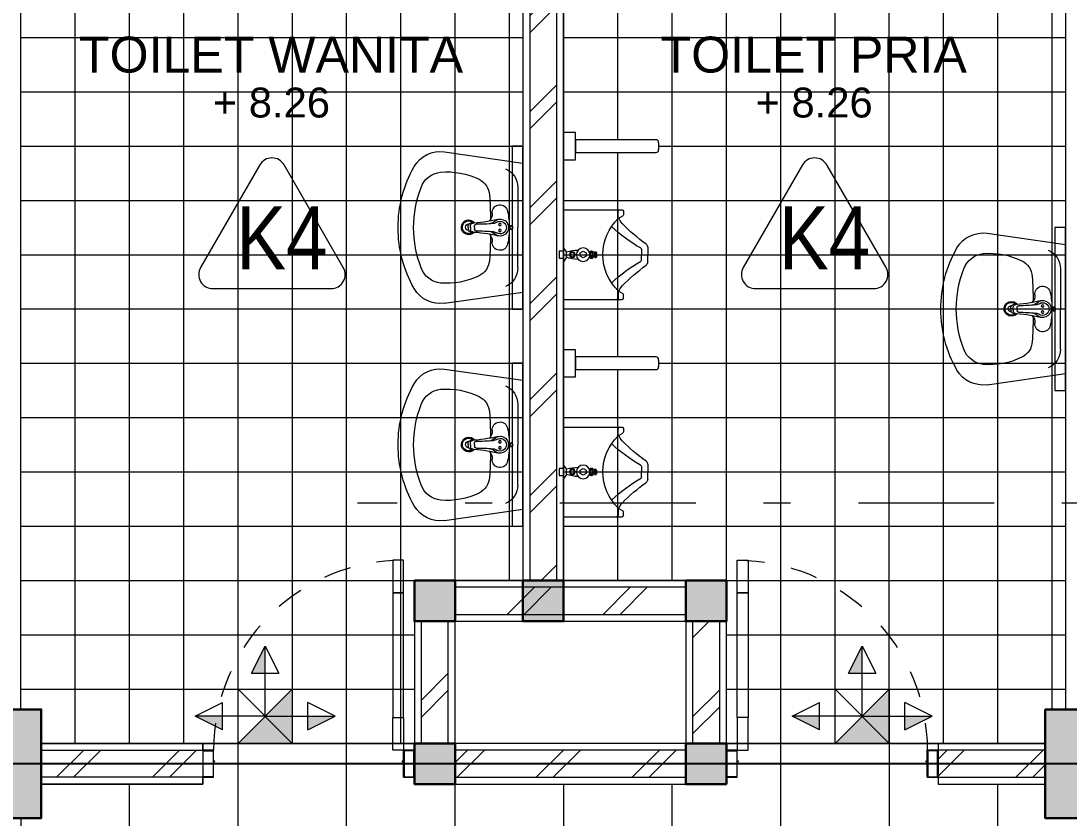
# Model space of a CAD drawing. Header units: millimetres. Extents: x -11 to 1625, y -267 to 180.
# Drawn here: x 1014.549 to 1018.411, y 80.485 to 83.421 of the extents above; entities that cross this region are included whole.
import ezdxf
from ezdxf.enums import TextEntityAlignment as Align

# ---------------------------------------------------------------- set-up
doc = ezdxf.new("R2010")
doc.units = ezdxf.units.MM
doc.linetypes.add('DASHDOT', pattern=[1, 0.5, -0.25, 0, -0.25])
doc.linetypes.add('HIDDEN', pattern=[0.375, 0.25, -0.125])
for name, color, linetype, lineweight in [('ars', 11, 'Continuous', 5), ('dinding', 5, 'Continuous', 15), ('keramik', 73, 'Continuous', 5), ('KOLOM', 1, 'Continuous', 30), ('kus', 63, 'Continuous', 15), ('lan', 7, 'Continuous', 15), ('not', 7, 'Continuous', 20), ('SANITAIR', 4, 'Continuous', 5), ('sol kol', 8, 'Continuous', 0), ('START POINT', 8, 'Continuous', 9), ('TEXT KETERANGAN', 7, 'Continuous', 9)]:
    doc.layers.add(name, color=color, linetype=linetype, lineweight=lineweight)
doc.styles.add('ISO', font='arial.ttf', dxfattribs={"width": 0.85})
doc.styles.get("Standard").update_dxf_attribs({"font": 'ARIALUNI.TTF'})
pattern_1 = [(45, (-0.5, 2.725), (-0.1767767, 0.1767767), []), (45, (-0.4375, 2.725), (-0.1767767, 0.1767767), [])]

# ---------------------------------------------------------------- blocks, each defined once
blk = doc.blocks.new('KP')
at = {"layer": 'KOLOM'}
blk.add_lwpolyline([(0.075, -0.075), (-0.075, -0.075), (-0.075, 0.075), (0.075, 0.075), (0.075, -0.075)], dxfattribs=at)
blk = doc.blocks.new('washtafel L237 a')
for p, q in [((-0.2789, -0.2895), (-0.2378, 0)), ((-0.2378, 0), (0, 0)), ((0.2378, 0), (0, 0)), ((0.2789, -0.2895), (0.2378, 0)), ((-0.1485, -0.0191), (0, -0.0191)), ((0.1485, -0.0191), (0, -0.0191)), ((0, -0.1788), (-0.0059, -0.1788)), ((0, -0.1788), (0.0059, -0.1788)), ((0, -0.1934), (-0.0071, -0.1934)), ((0, -0.2017), (-0.0067, -0.2017)), ((0, -0.1934), (0.0071, -0.1934)), ((0, -0.2017), (0.0067, -0.2017))]:
    blk.add_line(p, q)
for centre, radius in [((0, -0.0432), 0.00695), ((0, -0.0432), 0.00529), ((-0.0111, -0.0848), 0.00488), ((0.0111, -0.0848), 0.00488)]:
    blk.add_circle(centre, radius)
for centre, radius, start, end in [((-0.1484, -0.0933), 0.0742, 90.0661, 157.5039), ((0.1484, -0.0933), 0.0742, 22.4961, 89.9339), ((-0.0554, -0.0846), 0.0285, 98.132, 275.8135), ((-0.0017, -0.3364), 0.2858, 89.6669, 101.6651), ((-0.0002, -0.0844), 0.0312, 89.6915, 225.3566), ((-0.0002, -0.0842), 0.0231, 89.5833, 212.8124), ((0.0017, -0.3364), 0.2858, 78.3349, 90.3331), ((0.0002, -0.0844), 0.0312, 314.6434, 90.3085), ((0.0002, -0.0842), 0.0231, 327.1876, 90.4167), ((0.0554, -0.0846), 0.0285, 264.1865, 81.868), ((-0.0493, -0.1465), 0.0337, 40.1188, 95.4553), ((-0.528, -0.216), 0.5128, 2.5647, 13.8912), ((-0.0403, -0.1261), 0.0267, 4.6349, 46.9394), ((-0.0448, -0.113), 0.03, 5.694, 32.8124), ((-0.6232, -0.1707), 0.6112, 359.8012, 5.694), ((0.6232, -0.1707), 0.6112, 174.306, 180.1988), ((0.0403, -0.1261), 0.0267, 133.0606, 175.3651), ((0.0448, -0.113), 0.03, 147.1876, 174.306), ((0.528, -0.216), 0.5128, 166.1088, 177.4353), ((0.0493, -0.1465), 0.0337, 84.5447, 139.8812), ((-0.1166, -0.1911), 0.0678, 92.544, 154.459), ((0.0121, -2.1032), 1.9842, 91.1939, 93.8059), ((-0.0121, -2.1032), 1.9842, 86.1941, 88.8061), ((0.1166, -0.1911), 0.0678, 25.541, 87.456), ((0.0679, -0.2815), 0.2732, 154.0541, 184.6243), ((0.0008, -0.1999), 0.0272, 129.5111, 54.4666), ((0.0009, -0.2), 0.0234, 136.8784, 48.8129), ((-0.0071, -0.1844), 0.009, 183.4751, 270), ((-0.0067, -0.1927), 0.009, 182.5647, 270), ((-0.0059, -0.1728), 0.006, 179.8012, 270), ((0.0059, -0.1728), 0.006, 270, 0.1988), ((0.0067, -0.1927), 0.009, 270, 357.4353), ((0.0071, -0.1844), 0.009, 270, 356.5249), ((-0.0679, -0.2815), 0.2732, 355.3757, 25.9459), ((0.001, -0.1997), 0.0119, 184.4951, 2.4242), ((-0.17, -0.3052), 0.11, 171.786, 240.1395), ((-0.119, -0.2944), 0.0858, 186.0548, 250.1625), ((0.119, -0.2944), 0.0858, 289.8375, 353.9452), ((0.17, -0.3052), 0.11, 299.8605, 8.214), ((-0.001, 0.0027), 0.4056, 248.7209, 270.1375), ((0.001, 0.0027), 0.4056, 269.8625, 291.2791), ((-0.0032, -0.0174), 0.4426, 239.9631, 270.4171), ((0.0032, -0.0174), 0.4426, 269.5829, 300.0369)]:
    blk.add_arc(centre, radius, start, end)
blk = doc.blocks.new('P 70')
at = {"linetype": 'HIDDEN', "ltscale": 0.3}
blk.add_lwpolyline([(-0.74, 0.1, -0.414214), (-0.04, 0.8, -1.303225)], format="xyb", dxfattribs=at)
for points in [[(-0.04, 0.8), (-0.08, 0.8), (-0.08, 0.68), (-0.04, 0.68)], [(-0.04, 0.68), (-0.08, 0.68), (-0.08, 0.22), (-0.04, 0.22)], [(-0.04, 0.1), (-0.08, 0.1), (-0.08, 0.22), (-0.04, 0.22)], [(-0.7351, 0.06), (-0.74, 0.06), (-0.74, 0.0615), (-0.74, 0.1), (-0.78, 0.1), (-0.78, 0), (-0.74, 0), (-0.74, 0.0565), (-0.7351, 0.0583)], [(-0.742, 0.002), (-0.778, 0.002), (-0.778, 0.098), (-0.742, 0.098)], [(-0.0449, 0.06), (-0.04, 0.06), (-0.04, 0.0615), (-0.04, 0.1), (0, 0.1), (0, 0), (-0.04, 0), (-0.04, 0.0565), (-0.0449, 0.0583)], [(-0.038, 0.002), (-0.002, 0.002), (-0.002, 0.098), (-0.038, 0.098)]]:
    blk.add_lwpolyline(points, close=True)
blk = doc.blocks.new('URINOIR ATAS')
for p, q in [((-0.027, 0.31), (0, 0.31)), ((0.027, 0.31), (0, 0.31)), ((-0.0198, 0.2864), (0, 0.2864)), ((0.0198, 0.2864), (0, 0.2864)), ((-0.165, 0), (-0.165, 0.2151)), ((-0.16, 0.2201), (-0.1473, 0.2201)), ((-0.1332, 0.2011), (-0.16, 0.2011)), ((-0.1332, 0.2011), (-0.143, 0.2176)), ((0.1332, 0.2011), (0.143, 0.2176)), ((0.1332, 0.2011), (0.16, 0.2011)), ((0.16, 0.2201), (0.1473, 0.2201)), ((0.165, 0), (0.165, 0.2151)), ((-0.0122, 0.1168), (0.0115, 0.1168)), ((-0.0028, 0.1168), (-0.0028, 0.1132)), ((0.0026, 0.1168), (0.0026, 0.1132)), ((-0.0113, 0.0974), (0.011, 0.0974)), ((-0.0112, 0.1072), (0.0111, 0.1072)), ((-0.0087, 0.112), (-0.0087, 0.1072)), ((-0.0075, 0.1132), (0.0078, 0.1132)), ((0.009, 0.112), (0.009, 0.1072)), ((-0.165, 0), (0, 0)), ((-0.009, 0.0103), (-0.0257, 0)), ((-0.0127, -0.0167), (-0.0127, 0)), ((-0.009, 0.0103), (0.0108, 0.0103)), ((0.165, 0), (0, 0)), ((0.0108, 0.0103), (0.0265, 0)), ((0.0127, 0), (0.0127, -0.0167)), ((0.0127, -0.0167), (-0.0127, -0.0167))]:
    blk.add_line(p, q)
for points in [[(-0.0111, 0.1072, 0.164804), (-0.0121, 0.1069, 0.105758), (-0.013, 0.1058, 0.068984), (-0.0136, 0.1043, 0.055178), (-0.0139, 0.1024, 0.055178), (-0.0137, 0.1004, 0.068984), (-0.0131, 0.0989, 0.105758), (-0.0122, 0.0977, 0.164804), (-0.0113, 0.0974, 0.164804), (-0.0103, 0.0977, 0.105758), (-0.0093, 0.0988, 0.068984), (-0.0088, 0.1003, 0.055178), (-0.0085, 0.1023, 0.055178), (-0.0087, 0.1043, 0.068984), (-0.0093, 0.1058, 0.105758), (-0.0102, 0.1069, 0.164804)], [(0, 0.0974, 0.070821), (0.0028, 0.0978, 0.082428), (0.005, 0.0988, 0.106823), (0.0065, 0.1005, 0.13413), (0.007, 0.1023, 0.13413), (0.0065, 0.1041, 0.106823), (0.005, 0.1058, 0.082428), (0.0028, 0.1069, 0.070821), (0, 0.1072, 0.070821), (-0.0028, 0.1069, 0.082428), (-0.005, 0.1058, 0.106823), (-0.0065, 0.1041, 0.13413), (-0.007, 0.1023, 0.13413), (-0.0065, 0.1005, 0.106823), (-0.005, 0.0988, 0.082428), (-0.0028, 0.0978, 0.070821)], [(0.0111, 0.1072, 0.164804), (0.0102, 0.1069, 0.105758), (0.0092, 0.1058, 0.068984), (0.0086, 0.1043, 0.055178), (0.0084, 0.1024, 0.055178), (0.0086, 0.1004, 0.068984), (0.0091, 0.0989, 0.105758), (0.0101, 0.0977, 0.164804), (0.011, 0.0974, 0.164804), (0.0119, 0.0977, 0.105758), (0.0129, 0.0988, 0.068984), (0.0135, 0.1003, 0.055178), (0.0137, 0.1023, 0.055178), (0.0135, 0.1043, 0.068984), (0.013, 0.1058, 0.105758), (0.012, 0.1069, 0.164804)]]:
    blk.add_lwpolyline(points, format="xyb", close=True)
blk.add_lwpolyline([(0.0065, 0.0614), (0.0126, 0.0719), (0.0065, 0.0824), (-0.0056, 0.0824), (-0.0117, 0.0719), (-0.0056, 0.0614)], close=True)
for centre, radius in [((0, 0.072), 0.025), ((0.0002, 0.032), 0.0106), ((0, 0.0319), 0.00723)]:
    blk.add_circle(centre, radius)
for centre, radius, start, end in [((-0.027, 0.2952), 0.0148, 90, 144.2179), ((0.027, 0.2952), 0.0148, 35.7821, 90), ((-0.6138, 0.7181), 0.7085, 314.7654, 324.2179), ((-0.4765, 0.5364), 0.5177, 315.9836, 330.7336), ((-0.0198, 0.2805), 0.00593, 90, 150.7336), ((0.0198, 0.2805), 0.00593, 29.2664, 90), ((0.4765, 0.5364), 0.5177, 209.2664, 224.0164), ((0.6138, 0.7181), 0.7085, 215.7821, 225.2346), ((-0.16, 0.2151), 0.005, 90, 180), ((-0.16, 0.1961), 0.005, 90, 180), ((-0.1473, 0.2151), 0.005, 30.5859, 90), ((-0.1513, 0.2563), 0.055, 287.3602, 311.4179), ((0.0012, 0.3316), 0.1873, 224.1477, 269.6422), ((-0.0012, 0.3316), 0.1873, 270.3578, 315.8523), ((0.1513, 0.2563), 0.055, 228.5821, 252.6398), ((0.1473, 0.2151), 0.005, 90, 149.4141), ((0.16, 0.2151), 0.005, 0, 90), ((0.16, 0.1961), 0.005, 0, 90), ((-0.0004, 0.1057), 0.0162, 43.0169, 136.9831), ((-0.0075, 0.112), 0.00119, 90, 180), ((0.0078, 0.112), 0.00119, 0, 90), ((0.1202, 0.0571), 0.1375, 181.3482, 199.9236), ((-0.1902, 0.0624), 0.2077, 345.4703, 357.6692)]:
    blk.add_arc(centre, radius, start, end)
blk = doc.blocks.new('K1')
at = {"layer": 'KOLOM'}
blk.add_lwpolyline([(0.2, 0.15), (-0.2, 0.15), (-0.2, -0.15), (0.2, -0.15), (0.2, 0.15)], dxfattribs=at)
blk = doc.blocks.new('D3')
at = {"layer": 'ars'}
h = blk.add_hatch(dxfattribs=at)
h.set_pattern_fill('TEMBOK', color=256, scale=0.25)
h.set_pattern_definition(pattern_1)
h.paths.add_polyline_path([(3.95, 13.725), (3.95, 9.975), (4.05, 9.975), (4.05, 13.725)])
h = blk.add_hatch(dxfattribs=at)
h.set_pattern_fill('TEMBOK', color=256, scale=0.25)
h.set_pattern_definition(pattern_1)
h.paths.add_polyline_path([(4.525, 9.95), (3.675, 9.95), (3.675, 9.85), (4.525, 9.85)])
h = blk.add_hatch(dxfattribs=at)
h.set_pattern_fill('TEMBOK', color=256, scale=0.25)
h.set_pattern_definition(pattern_1)
h.paths.add_polyline_path([(3.55, 9.825), (3.55, 9.375), (3.65, 9.375), (3.65, 9.825)])
h = blk.add_hatch(dxfattribs=at)
h.set_pattern_fill('TEMBOK', color=256, scale=0.25)
h.set_pattern_definition(pattern_1)
h.paths.add_polyline_path([(4.55, 9.825), (4.55, 9.375), (4.65, 9.375), (4.65, 9.825)])
h = blk.add_hatch(dxfattribs=at)
h.set_pattern_fill('TEMBOK', color=256, scale=0.25)
h.set_pattern_definition(pattern_1)
h.paths.add_polyline_path([(2.15, 9.35), (2.745, 9.35), (2.745, 9.25), (2.15, 9.25)])
h = blk.add_hatch(dxfattribs=at)
h.set_pattern_fill('TEMBOK', color=256, scale=0.25)
h.set_pattern_definition(pattern_1)
h.paths.add_polyline_path([(4.525, 9.35), (3.675, 9.35), (3.675, 9.25), (4.525, 9.25)])
h = blk.add_hatch(dxfattribs=at)
h.set_pattern_fill('TEMBOK', color=256, scale=0.25)
h.set_pattern_definition(pattern_1)
h.paths.add_polyline_path([(5.85, 9.35), (5.455, 9.35), (5.455, 9.25), (5.85, 9.25)])
at = {"layer": 'sol kol'}
for points in [[(3.525, 9.975), (3.675, 9.975), (3.675, 9.825), (3.525, 9.825)], [(3.925, 9.975), (4.075, 9.975), (4.075, 9.825), (3.925, 9.825)], [(4.525, 9.975), (4.675, 9.975), (4.675, 9.825), (4.525, 9.825)], [(1.85, 9.5), (1.85, 9.1), (2.15, 9.1), (2.15, 9.5)], [(5.85, 9.5), (5.85, 9.1), (6.15, 9.1), (6.15, 9.5)], [(3.525, 9.375), (3.675, 9.375), (3.675, 9.225), (3.525, 9.225)], [(4.525, 9.375), (4.675, 9.375), (4.675, 9.225), (4.525, 9.225)]]:
    blk.add_hatch(color=256, dxfattribs=at).paths.add_polyline_path(points)
at = {"layer": 'ars'}
for points in [[(3.95, 13.725), (3.95, 9.975), (4.05, 9.975), (4.05, 13.725)], [(4.1184, 11.525), (4.1184, 11.625), (4.075, 11.625), (4.075, 11.525)], [(4.1184, 10.725), (4.1184, 10.825), (4.075, 10.825), (4.075, 10.725)], [(4.525, 9.95), (3.675, 9.95), (3.675, 9.85), (4.525, 9.85)], [(3.55, 9.825), (3.55, 9.375), (3.65, 9.375), (3.65, 9.825)], [(4.55, 9.825), (4.55, 9.375), (4.65, 9.375), (4.65, 9.825)], [(2.15, 9.35), (2.745, 9.35), (2.745, 9.25), (2.15, 9.25)], [(4.525, 9.35), (3.675, 9.35), (3.675, 9.25), (4.525, 9.25)], [(5.85, 9.35), (5.455, 9.35), (5.455, 9.25), (5.85, 9.25)]]:
    blk.add_lwpolyline(points, close=True, dxfattribs=at)
at = {"layer": 'Defpoints'}
blk.add_lwpolyline([(2, 9.3), (2, 13.8), (-2, 13.8), (-2, 7.3), (12, 7.3), (12, 9.3), (2, 9.3)], dxfattribs=at)
blk.add_lwpolyline([(2, 13.8), (8, 13.8), (8, 9.3), (2, 9.3)], close=True, dxfattribs=at)
at = {"layer": 'dinding'}
for points in [[(3.925, 13.725), (3.925, 9.975), (4.075, 9.975), (4.075, 13.725)], [(6.075, 9.5), (6.075, 13.6), (5.925, 13.6), (5.925, 9.5)], [(1.925, 12.125), (1.925, 9.5), (2.075, 9.5), (2.075, 12.125)], [(4.525, 9.975), (3.675, 9.975), (3.675, 9.825), (4.525, 9.825)], [(3.525, 9.825), (3.525, 9.375), (3.675, 9.375), (3.675, 9.825)], [(4.525, 9.825), (4.525, 9.375), (4.675, 9.375), (4.675, 9.825)], [(2.15, 9.375), (2.745, 9.375), (2.745, 9.225), (2.15, 9.225)], [(4.525, 9.375), (3.675, 9.375), (3.675, 9.225), (4.525, 9.225)], [(5.85, 9.375), (5.455, 9.375), (5.455, 9.225), (5.85, 9.225)]]:
    blk.add_lwpolyline(points, close=True, dxfattribs=at)
at = {"layer": 'lan'}
for p, q in [((2.745, 9.375), (3.525, 9.375)), ((5.455, 9.375), (4.675, 9.375))]:
    blk.add_line(p, q, dxfattribs=at)
at = {"layer": 'SANITAIR'}
for points in [[(4.425, 11.5895, 0.387977), (4.4156, 11.5984), (4.1184, 11.5984), (4.1184, 11.5516), (4.4156, 11.5516, 0.387977), (4.425, 11.5605, 0.036942)], [(4.425, 10.7895, 0.387977), (4.4156, 10.7984), (4.1184, 10.7984), (4.1184, 10.7516), (4.4156, 10.7516, 0.387977), (4.425, 10.7605, 0.036942)]]:
    blk.add_lwpolyline(points, format="xyb", close=True, dxfattribs=at)
for points in [[(3.925, 11.575), (3.885, 11.575), (3.885, 10.975), (3.925, 10.975)], [(5.925, 11.275), (5.885, 11.275), (5.885, 10.675), (5.925, 10.675)], [(3.925, 10.775), (3.885, 10.775), (3.885, 10.175), (3.925, 10.175)]]:
    blk.add_lwpolyline(points, close=True, dxfattribs=at)
at = {"layer": 'KOLOM'}
for name, p, rotation in [('KP', (3.6, 9.9), 180), ('KP', (4, 9.9), 180), ('KP', (4.6, 9.9), 180), ('K1', (2, 9.3), 90), ('K1', (6, 9.3), 90), ('KP', (3.6, 9.3), 180), ('KP', (4.6, 9.3), 180)]:
    blk.add_blockref(name, p, dxfattribs=dict(at, rotation=rotation))
at = {"layer": 'kus'}
blk.add_blockref('P 70', (3.525, 9.25), dxfattribs=at)
at = {"layer": 'kus', "xscale": -1}
blk.add_blockref('P 70', (4.675, 9.25), dxfattribs=at)
at = {"layer": 'SANITAIR', "xscale": -1, "rotation": 270}
for name, p in [('washtafel L237 a', (3.925, 11.275)), ('URINOIR ATAS', (4.075, 11.175)), ('washtafel L237 a', (5.925, 10.975)), ('washtafel L237 a', (3.925, 10.475)), ('URINOIR ATAS', (4.075, 10.375))]:
    blk.add_blockref(name, p, dxfattribs=at)
blk = doc.blocks.new('GO')
at = {"layer": 'START POINT'}
for points in [[(287.5929, 123.5001), (287.6929, 123.5001), (287.6929, 123.7001)], [(287.3777, 123.0838), (287.3777, 123.1838), (287.1777, 123.1838)], [(288.208, 123.1838), (288.008, 123.1838), (288.008, 123.0838)]]:
    blk.add_hatch(color=256, dxfattribs=at).paths.add_polyline_path(points)
h = blk.add_hatch(color=256, dxfattribs=at)
h.paths.add_polyline_path([(287.8929, 122.9838), (287.6929, 123.1838), (287.4929, 122.9838)])
h.paths.add_polyline_path([(287.8929, 123.3838), (287.6929, 123.1838), (287.8929, 122.9838)])
for p, q in [((287.5929, 123.5001), (287.6929, 123.7001)), ((287.6929, 123.1838), (287.6929, 123.7001)), ((287.6929, 123.7001), (287.7929, 123.5001)), ((287.5929, 123.5001), (287.7929, 123.5001)), ((287.8929, 122.9838), (287.4929, 123.3838)), ((287.4929, 122.9838), (287.8929, 123.3838)), ((287.1777, 123.1838), (287.3777, 123.2838)), ((287.3777, 123.0838), (287.3777, 123.2838)), ((288.008, 123.0838), (288.008, 123.2838)), ((288.208, 123.1838), (288.008, 123.2838)), ((287.6929, 123.1838), (287.1777, 123.1838)), ((287.3777, 123.0838), (287.1777, 123.1838)), ((287.6929, 123.1838), (288.208, 123.1838)), ((288.008, 123.0838), (288.208, 123.1838))]:
    blk.add_line(p, q, dxfattribs=at)
blk.add_lwpolyline([(287.8929, 122.9838), (287.4929, 122.9838), (287.4929, 123.3838), (287.8929, 123.3838)], close=True, dxfattribs=at)
blk = doc.blocks.new('NOTASI RUANG')
at = {"layer": 'not'}
for height, p in [(0.2598, (-0.0112, 0.2998)), (0.1752, (-0.0087, -0.0173))]:
    blk.add_attdef('RUANG', text='', height=height, dxfattribs=at).set_placement(p, align=Align.MIDDLE_CENTER)
blk = doc.blocks.new('KR4')
at = {"layer": 'TEXT KETERANGAN', "color": 2}
blk.add_lwpolyline([(-0.0866, 0.8732), (-0.5041, 0.15, 0.57735), (-0.4175, 0), (0.4175, 0, 0.57735), (0.5041, 0.15), (0.0866, 0.8732, 0.57735)], format="xyb", close=True, dxfattribs=at)
at = {"layer": 'TEXT KETERANGAN', "color": 6, "style": 'ISO', "width": 0.85}
blk.add_text('K4', height=0.44396, dxfattribs=at).set_placement((-0.2521, 0.1368))

msp = doc.modelspace()

# ---------------------------------------------------------------- hatches: boundary and pattern name
at = {"layer": 'keramik'}
h = msp.add_hatch(dxfattribs=at)
h.set_pattern_fill('_USER', color=4, scale=0.2, style=0, double=1, pattern_type=0)
h.set_pattern_definition([(0, (1014.54856, 80.7598), (0, 0.2), []), (90, (1014.54856, 80.7598), (-0.2, 1e-17), [])])
h.paths.add_polyline_path([(1016.3985618, 81.359799), (1015.9985618, 81.359799), (1015.9985618, 80.759799), (1014.6235618, 80.759799), (1014.6235618, 80.884799), (1014.5485618, 80.884799), (1014.5485618, 83.509799), (1014.7185618, 83.509799), (1014.7185618, 83.534799), (1014.7585618, 83.534799), (1014.7585618, 83.5912929), (1014.7634501, 83.5930517), (1014.7634501, 83.594799), (1014.7585618, 83.594799), (1014.7585618, 83.634799), (1014.7185618, 83.634799), (1014.7185618, 83.659799), (1015.3985618, 83.659799), (1015.3985618, 83.634799), (1015.3585618, 83.634799), (1015.3585618, 83.594799), (1015.3536735, 83.594799), (1015.3536735, 83.5930517), (1015.3585618, 83.5912929), (1015.3585618, 83.534799), (1015.3985618, 83.534799), (1015.3985618, 83.509799), (1015.5485618, 83.509799), (1015.5485618, 83.534799), (1015.5885618, 83.534799), (1015.5885618, 83.5912929), (1015.5934501, 83.5930517), (1015.5934501, 83.594799), (1015.5885618, 83.594799), (1015.5885618, 83.634799), (1015.5485618, 83.634799), (1015.5485618, 83.659799), (1016.2285618, 83.659799), (1016.2285618, 83.634799), (1016.1885618, 83.634799), (1016.1885618, 83.594799), (1016.1836735, 83.594799), (1016.1836735, 83.5930517), (1016.1885618, 83.5912929), (1016.1885618, 83.534799), (1016.2285618, 83.534799), (1016.2285618, 83.509799), (1016.3985618, 83.509799)])
h = msp.add_hatch(dxfattribs=at)
h.set_pattern_fill('_USER', color=4, scale=0.2, style=0, double=1, pattern_type=0)
h.set_pattern_definition([(0, (1016.54856, 80.7598), (0, 0.2), []), (90, (1016.54856, 80.7598), (-0.2, 1e-17), [])])
edge = h.paths.add_edge_path()
edge.add_line((1017.1485618, 81.359799), (1016.5485618, 81.359799))
edge.add_line((1016.5485618, 81.359799), (1016.5485618, 82.109799))
edge.add_line((1016.5485618, 82.109799), (1016.5920001, 82.109799))
edge.add_line((1016.5920001, 82.109799), (1016.5920001, 82.1363842))
edge.add_line((1016.5920001, 82.1363842), (1016.889172, 82.1363842))
edge.add_arc((1016.8890135, 82.1459572), 0.0095744, 270.9483054, 355.7687092)
edge.add_arc((1016.7019236, 82.159799), 0.1971756, 355.7687092, 360)
edge.add_arc((1016.7019236, 82.159799), 0.1971756, 0, 4.2312908)
edge.add_arc((1016.8890135, 82.1736407), 0.0095744, 4.2312908, 46.6414928)
edge.add_arc((1016.8890135, 82.1736407), 0.0095744, 46.6414928, 89.0516946)
edge.add_line((1016.889172, 82.1832138), (1016.5920001, 82.1832138))
edge.add_line((1016.5920001, 82.1832138), (1016.5920001, 82.209799))
edge.add_line((1016.5920001, 82.209799), (1016.5485618, 82.209799))
edge.add_line((1016.5485618, 82.209799), (1016.5485618, 82.909799))
edge.add_line((1016.5485618, 82.909799), (1016.5920001, 82.909799))
edge.add_line((1016.5920001, 82.909799), (1016.5920001, 82.9363842))
edge.add_line((1016.5920001, 82.9363842), (1016.889172, 82.9363842))
edge.add_arc((1016.8890135, 82.9459572), 0.0095744, 270.9483054, 355.7687092)
edge.add_arc((1016.7019236, 82.959799), 0.1971756, 355.7687092, 360)
edge.add_arc((1016.7019236, 82.959799), 0.1971756, 360, 364.2312908)
edge.add_arc((1016.8890135, 82.9736407), 0.0095744, 4.2312908, 46.6414927)
edge.add_arc((1016.8890135, 82.9736407), 0.0095744, 46.6414927, 89.0516946)
edge.add_line((1016.889172, 82.9832138), (1016.5920001, 82.9832138))
edge.add_line((1016.5920001, 82.9832138), (1016.5920001, 83.009799))
edge.add_line((1016.5920001, 83.009799), (1016.5485618, 83.009799))
edge.add_line((1016.5485618, 83.009799), (1016.5485618, 83.509799))
edge.add_line((1016.5485618, 83.509799), (1016.7185618, 83.509799))
edge.add_line((1016.7185618, 83.509799), (1016.7185618, 83.534799))
edge.add_line((1016.7185618, 83.534799), (1016.7585618, 83.534799))
edge.add_line((1016.7585618, 83.534799), (1016.7585618, 83.5912929))
edge.add_line((1016.7585618, 83.5912929), (1016.7634501, 83.5930517))
edge.add_line((1016.7634501, 83.5930517), (1016.7634501, 83.594799))
edge.add_line((1016.7634501, 83.594799), (1016.7585618, 83.594799))
edge.add_line((1016.7585618, 83.594799), (1016.7585618, 83.634799))
edge.add_line((1016.7585618, 83.634799), (1016.7185618, 83.634799))
edge.add_line((1016.7185618, 83.634799), (1016.7185618, 83.659799))
edge.add_line((1016.7185618, 83.659799), (1017.3985618, 83.659799))
edge.add_line((1017.3985618, 83.659799), (1017.3985618, 83.634799))
edge.add_line((1017.3985618, 83.634799), (1017.3585618, 83.634799))
edge.add_line((1017.3585618, 83.634799), (1017.3585618, 83.594799))
edge.add_line((1017.3585618, 83.594799), (1017.3536735, 83.594799))
edge.add_line((1017.3536735, 83.594799), (1017.3536735, 83.5930517))
edge.add_line((1017.3536735, 83.5930517), (1017.3585618, 83.5912929))
edge.add_line((1017.3585618, 83.5912929), (1017.3585618, 83.534799))
edge.add_line((1017.3585618, 83.534799), (1017.3985618, 83.534799))
edge.add_line((1017.3985618, 83.534799), (1017.3985618, 83.509799))
edge.add_line((1017.3985618, 83.509799), (1017.5485618, 83.509799))
edge.add_line((1017.5485618, 83.509799), (1017.5485618, 83.534799))
edge.add_line((1017.5485618, 83.534799), (1017.5885618, 83.534799))
edge.add_line((1017.5885618, 83.534799), (1017.5885618, 83.5912929))
edge.add_line((1017.5885618, 83.5912929), (1017.5934501, 83.5930517))
edge.add_line((1017.5934501, 83.5930517), (1017.5934501, 83.594799))
edge.add_line((1017.5934501, 83.594799), (1017.5885618, 83.594799))
edge.add_line((1017.5885618, 83.594799), (1017.5885618, 83.634799))
edge.add_line((1017.5885618, 83.634799), (1017.5485618, 83.634799))
edge.add_line((1017.5485618, 83.634799), (1017.5485618, 83.659799))
edge.add_line((1017.5485618, 83.659799), (1018.2285618, 83.659799))
edge.add_line((1018.2285618, 83.659799), (1018.2285618, 83.634799))
edge.add_line((1018.2285618, 83.634799), (1018.1885618, 83.634799))
edge.add_line((1018.1885618, 83.634799), (1018.1885618, 83.594799))
edge.add_line((1018.1885618, 83.594799), (1018.1836735, 83.594799))
edge.add_line((1018.1836735, 83.594799), (1018.1836735, 83.5930517))
edge.add_line((1018.1836735, 83.5930517), (1018.1885618, 83.5912929))
edge.add_line((1018.1885618, 83.5912929), (1018.1885618, 83.534799))
edge.add_line((1018.1885618, 83.534799), (1018.2285618, 83.534799))
edge.add_line((1018.2285618, 83.534799), (1018.2285618, 83.509799))
edge.add_line((1018.2285618, 83.509799), (1018.3985618, 83.509799))
edge.add_line((1018.3985618, 83.509799), (1018.3985618, 80.884799))
edge.add_line((1018.3985618, 80.884799), (1018.3235618, 80.884799))
edge.add_line((1018.3235618, 80.884799), (1018.3235618, 80.759799))
edge.add_line((1018.3235618, 80.759799), (1017.1485618, 80.759799))
edge.add_line((1017.1485618, 80.759799), (1017.1485618, 81.359799))
h = msp.add_hatch(dxfattribs=at)
h.set_pattern_fill('_USER', color=256, scale=0.4, style=0, double=1, pattern_type=0)
h.set_pattern_definition([(0, (1010.94856, 105.88503), (0, 0.4), []), (90, (1010.94856, 105.88503), (-0.4, 2e-17), [])])
h.paths.add_polyline_path([(1018.6235618, 78.884799), (1018.6235618, 78.734799), (1018.6635618, 78.734799), (1018.6635618, 78.678305), (1018.6684501, 78.6765462), (1018.6684501, 78.674799), (1018.6635618, 78.674799), (1018.6635618, 78.634799), (1018.6235618, 78.634799), (1018.6235618, 78.484799), (1018.3235618, 78.484799), (1018.3235618, 78.634799), (1014.6235618, 78.634799), (1014.6235618, 78.484799), (1014.3235618, 78.484799), (1014.3235618, 78.634799), (1013.5235618, 78.634799), (1013.5235618, 78.444799), (1013.4835618, 78.444799), (1013.4835618, 78.4399107), (1013.4818146, 78.4399107), (1013.4800558, 78.444799), (1013.4235618, 78.444799), (1013.4235618, 78.634799), (1011.3635618, 78.634799), (1011.3635618, 78.674799), (1011.3586735, 78.674799), (1011.3586735, 78.6765462), (1011.3635618, 78.678305), (1011.3635618, 78.734799), (1014.3235618, 78.734799), (1014.3235618, 78.884799), (1014.6235618, 78.884799), (1014.6235618, 78.734799), (1018.3235618, 78.734799), (1018.3235618, 78.884799)], flags=16)
edge = h.paths.add_edge_path()
edge.add_line((1010.5485618, 78.884799), (1010.5485618, 80.484799))
edge.add_line((1010.5485618, 80.484799), (1010.6235618, 80.484799))
edge.add_line((1010.6235618, 80.484799), (1010.6235618, 80.884799))
edge.add_line((1010.6235618, 80.884799), (1012.2985618, 80.884799))
edge.add_line((1012.2985618, 80.884799), (1012.2985618, 80.784799))
edge.add_line((1012.2985618, 80.784799), (1012.6485618, 80.784799))
edge.add_line((1012.6485618, 80.784799), (1012.6485618, 80.884799))
edge.add_line((1012.6485618, 80.884799), (1014.3235618, 80.884799))
edge.add_line((1014.3235618, 80.884799), (1014.3235618, 80.484799))
edge.add_line((1014.3235618, 80.484799), (1014.6235618, 80.484799))
edge.add_line((1014.6235618, 80.484799), (1014.6235618, 80.609799))
edge.add_line((1014.6235618, 80.609799), (1015.2185618, 80.609799))
edge.add_line((1015.2185618, 80.609799), (1015.2185618, 80.634799))
edge.add_line((1015.2185618, 80.634799), (1015.2585618, 80.634799))
edge.add_line((1015.2585618, 80.634799), (1015.2585618, 80.6912929))
edge.add_line((1015.2585618, 80.6912929), (1015.2634501, 80.6930517))
edge.add_line((1015.2634501, 80.6930517), (1015.2634501, 80.694799))
edge.add_line((1015.2634501, 80.694799), (1015.2585618, 80.694799))
edge.add_line((1015.2585618, 80.694799), (1015.2585618, 80.734799))
edge.add_line((1015.2585618, 80.734799), (1015.2185618, 80.734799))
edge.add_line((1015.2185618, 80.734799), (1015.2185618, 80.759799))
edge.add_line((1015.2185618, 80.759799), (1015.9985618, 80.759799))
edge.add_line((1015.9985618, 80.759799), (1015.9985618, 80.734799))
edge.add_line((1015.9985618, 80.734799), (1015.9585618, 80.734799))
edge.add_line((1015.9585618, 80.734799), (1015.9585618, 80.694799))
edge.add_line((1015.9585618, 80.694799), (1015.9536735, 80.694799))
edge.add_line((1015.9536735, 80.694799), (1015.9536735, 80.6930517))
edge.add_line((1015.9536735, 80.6930517), (1015.9585618, 80.6912929))
edge.add_line((1015.9585618, 80.6912929), (1015.9585618, 80.634799))
edge.add_line((1015.9585618, 80.634799), (1015.9985618, 80.634799))
edge.add_line((1015.9985618, 80.634799), (1015.9985618, 80.609799))
edge.add_line((1015.9985618, 80.609799), (1017.1485618, 80.609799))
edge.add_line((1017.1485618, 80.609799), (1017.1485618, 80.634799))
edge.add_line((1017.1485618, 80.634799), (1017.1885618, 80.634799))
edge.add_line((1017.1885618, 80.634799), (1017.1885618, 80.6912929))
edge.add_line((1017.1885618, 80.6912929), (1017.1934501, 80.6930517))
edge.add_line((1017.1934501, 80.6930517), (1017.1934501, 80.694799))
edge.add_line((1017.1934501, 80.694799), (1017.1885618, 80.694799))
edge.add_line((1017.1885618, 80.694799), (1017.1885618, 80.734799))
edge.add_line((1017.1885618, 80.734799), (1017.1485618, 80.734799))
edge.add_line((1017.1485618, 80.734799), (1017.1485618, 80.759799))
edge.add_line((1017.1485618, 80.759799), (1017.9285618, 80.759799))
edge.add_line((1017.9285618, 80.759799), (1017.9285618, 80.734799))
edge.add_line((1017.9285618, 80.734799), (1017.8885618, 80.734799))
edge.add_line((1017.8885618, 80.734799), (1017.8885618, 80.694799))
edge.add_line((1017.8885618, 80.694799), (1017.8836735, 80.694799))
edge.add_line((1017.8836735, 80.694799), (1017.8836735, 80.6930517))
edge.add_line((1017.8836735, 80.6930517), (1017.8885618, 80.6912929))
edge.add_line((1017.8885618, 80.6912929), (1017.8885618, 80.634799))
edge.add_line((1017.8885618, 80.634799), (1017.9285618, 80.634799))
edge.add_line((1017.9285618, 80.634799), (1017.9285618, 80.609799))
edge.add_line((1017.9285618, 80.609799), (1018.3235618, 80.609799))
edge.add_line((1018.3235618, 80.609799), (1018.3235618, 80.484799))
edge.add_line((1018.3235618, 80.484799), (1018.6235618, 80.484799))
edge.add_line((1018.6235618, 80.484799), (1018.6235618, 80.609799))
edge.add_line((1018.6235618, 80.609799), (1019.3985618, 80.609799))
edge.add_line((1019.3985618, 80.609799), (1019.3985618, 80.759799))
edge.add_line((1019.3985618, 80.759799), (1020.3985618, 80.759799))
edge.add_line((1020.3985618, 80.759799), (1020.3985618, 80.609799))
edge.add_line((1020.3985618, 80.609799), (1021.3235618, 80.609799))
edge.add_line((1021.3235618, 80.609799), (1021.3235618, 80.484799))
edge.add_line((1021.3235618, 80.484799), (1021.6235618, 80.484799))
edge.add_line((1021.6235618, 80.484799), (1021.6235618, 80.609799))
edge.add_line((1021.6235618, 80.609799), (1024.3235618, 80.609799))
edge.add_line((1024.3235618, 80.609799), (1024.3235618, 80.484799))
edge.add_line((1024.3235618, 80.484799), (1024.3985618, 80.484799))
edge.add_line((1024.3985618, 80.484799), (1024.3985618, 78.884799))
edge.add_line((1024.3985618, 78.884799), (1024.3235618, 78.884799))
edge.add_line((1024.3235618, 78.884799), (1024.3235618, 78.734799))
edge.add_line((1024.3235618, 78.734799), (1021.6235618, 78.734799))
edge.add_line((1021.6235618, 78.734799), (1021.6235618, 78.884799))
edge.add_line((1021.6235618, 78.884799), (1021.3235618, 78.884799))
edge.add_line((1021.3235618, 78.884799), (1021.3235618, 78.734799))
edge.add_line((1021.3235618, 78.734799), (1020.0635618, 78.734799))
edge.add_line((1020.0635618, 78.734799), (1020.0635618, 78.678305))
edge.add_line((1020.0635618, 78.678305), (1020.0586735, 78.6765462))
edge.add_line((1020.0586735, 78.6765462), (1020.0586735, 78.674799))
edge.add_line((1020.0586735, 78.674799), (1020.0635618, 78.674799))
edge.add_line((1020.0635618, 78.674799), (1020.0635618, 78.634799))
edge.add_line((1020.0635618, 78.634799), (1021.3235618, 78.634799))
edge.add_line((1021.3235618, 78.634799), (1021.3235618, 78.484799))
edge.add_line((1021.3235618, 78.484799), (1021.6235618, 78.484799))
edge.add_line((1021.6235618, 78.484799), (1021.6235618, 78.634799))
edge.add_line((1021.6235618, 78.634799), (1024.3235618, 78.634799))
edge.add_line((1024.3235618, 78.634799), (1024.3235618, 78.484799))
edge.add_line((1024.3235618, 78.484799), (1024.3985618, 78.484799))
edge.add_line((1024.3985618, 78.484799), (1024.3985618, 74.384799))
edge.add_line((1024.3985618, 74.384799), (1024.3235618, 74.384799))
edge.add_line((1024.3235618, 74.384799), (1024.3235618, 74.259799))
edge.add_line((1024.3235618, 74.259799), (1021.6235618, 74.259799))
edge.add_line((1021.6235618, 74.259799), (1021.6235618, 74.384799))
edge.add_line((1021.6235618, 74.384799), (1021.3235618, 74.384799))
edge.add_line((1021.3235618, 74.384799), (1021.3235618, 74.259799))
edge.add_line((1021.3235618, 74.259799), (1018.6235618, 74.259799))
edge.add_line((1018.6235618, 74.259799), (1018.6235618, 74.384799))
edge.add_line((1018.6235618, 74.384799), (1018.3235618, 74.384799))
edge.add_line((1018.3235618, 74.384799), (1018.3235618, 74.259799))
edge.add_line((1018.3235618, 74.259799), (1014.6235618, 74.259799))
edge.add_line((1014.6235618, 74.259799), (1014.6235618, 74.384799))
edge.add_line((1014.6235618, 74.384799), (1014.3235618, 74.384799))
edge.add_line((1014.3235618, 74.384799), (1014.3235618, 74.259799))
edge.add_line((1014.3235618, 74.259799), (1013.5235618, 74.259799))
edge.add_line((1013.5235618, 74.259799), (1013.5235618, 77.744799))
edge.add_line((1013.5235618, 77.744799), (1013.4835618, 77.744799))
edge.add_line((1013.4835618, 77.744799), (1013.4835618, 77.7496873))
edge.add_line((1013.4835618, 77.7496873), (1013.4818146, 77.7496873))
edge.add_line((1013.4818146, 77.7496873), (1013.4800558, 77.744799))
edge.add_line((1013.4800558, 77.744799), (1013.4235618, 77.744799))
edge.add_line((1013.4235618, 77.744799), (1013.4235618, 74.259799))
edge.add_line((1013.4235618, 74.259799), (1010.6235618, 74.259799))
edge.add_line((1010.6235618, 74.259799), (1010.6235618, 74.384799))
edge.add_line((1010.6235618, 74.384799), (1010.5485618, 74.384799))
edge.add_line((1010.5485618, 74.384799), (1010.5485618, 78.484799))
edge.add_line((1010.5485618, 78.484799), (1010.6235618, 78.484799))
edge.add_line((1010.6235618, 78.484799), (1010.6235618, 78.634799))
edge.add_line((1010.6235618, 78.634799), (1010.6635618, 78.634799))
edge.add_line((1010.6635618, 78.634799), (1010.6635618, 78.674799))
edge.add_line((1010.6635618, 78.674799), (1010.6684501, 78.674799))
edge.add_line((1010.6684501, 78.674799), (1010.6684501, 78.6765462))
edge.add_line((1010.6684501, 78.6765462), (1010.6635618, 78.678305))
edge.add_line((1010.6635618, 78.678305), (1010.6635618, 78.734799))
edge.add_line((1010.6635618, 78.734799), (1010.6235618, 78.734799))
edge.add_line((1010.6235618, 78.734799), (1010.6235618, 78.884799))
edge.add_line((1010.6235618, 78.884799), (1010.5485618, 78.884799))
edge.add_line((1010.5485618, 78.884799), (1010.5485618, 80.484799))

# ---------------------------------------------------------------- linework, layer by layer
for points in [[(1016.3985618, 81.359799), (1015.9985618, 81.359799), (1015.9985618, 80.759799), (1014.6235618, 80.759799), (1014.6235618, 80.884799), (1014.5485618, 80.884799), (1014.5485618, 83.509799)], [(1016.3985618, 83.509799), (1016.3985618, 81.359799)], [(1018.3985618, 83.509799), (1018.3985618, 80.884799), (1018.3235618, 80.884799), (1018.3235618, 80.759799), (1017.1485618, 80.759799), (1017.1485618, 81.359799)], [(1014.3235618, 80.484799), (1014.6235618, 80.484799), (1014.6235618, 80.609799), (1015.2185618, 80.609799), (1015.2185618, 80.634799), (1015.2585618, 80.634799), (1015.2585618, 80.6912929), (1015.2634501, 80.6930517), (1015.2634501, 80.694799), (1015.2585618, 80.694799), (1015.2585618, 80.734799), (1015.2185618, 80.734799), (1015.2185618, 80.759799), (1015.9985618, 80.759799), (1015.9985618, 80.734799), (1015.9585618, 80.734799), (1015.9585618, 80.694799), (1015.9536735, 80.694799), (1015.9536735, 80.6930517), (1015.9585618, 80.6912929), (1015.9585618, 80.634799), (1015.9985618, 80.634799), (1015.9985618, 80.609799), (1017.1485618, 80.609799), (1017.1485618, 80.634799), (1017.1885618, 80.634799), (1017.1885618, 80.6912929), (1017.1934501, 80.6930517), (1017.1934501, 80.694799), (1017.1885618, 80.694799), (1017.1885618, 80.734799), (1017.1485618, 80.734799), (1017.1485618, 80.759799), (1017.9285618, 80.759799), (1017.9285618, 80.734799), (1017.8885618, 80.734799), (1017.8885618, 80.694799), (1017.8836735, 80.694799), (1017.8836735, 80.6930517), (1017.8885618, 80.6912929), (1017.8885618, 80.634799), (1017.9285618, 80.634799), (1017.9285618, 80.609799), (1018.3235618, 80.609799), (1018.3235618, 80.484799), (1018.6235618, 80.484799)]]:
    msp.add_lwpolyline(points, dxfattribs=at)
msp.add_lwpolyline([(1017.1485618, 81.359799), (1016.5485618, 81.359799), (1016.5485618, 82.109799), (1016.5920001, 82.109799), (1016.5920001, 82.1363842), (1016.889172, 82.1363842, 0.387976864), (1016.8985618, 82.1452508, 0.018464587), (1016.8990993, 82.159799, 0.018464587), (1016.8985618, 82.1743471, 0.187190987), (1016.8955869, 82.180602, 0.187190987), (1016.889172, 82.1832138), (1016.5920001, 82.1832138), (1016.5920001, 82.209799), (1016.5485618, 82.209799), (1016.5485618, 82.909799), (1016.5920001, 82.909799), (1016.5920001, 82.9363842), (1016.889172, 82.9363842, 0.387976864), (1016.8985618, 82.9452508, 0.018464587), (1016.8990993, 82.959799, 0.018464587), (1016.8985618, 82.9743471, 0.187190987), (1016.8955869, 82.980602, 0.187190987), (1016.889172, 82.9832138), (1016.5920001, 82.9832138), (1016.5920001, 83.009799), (1016.5485618, 83.009799), (1016.5485618, 83.509799)], format="xyb", dxfattribs=at)
at = {"layer": 'not', "linetype": 'DASHDOT'}
msp.add_line((1019.2350715, 81.6446844), (1015.7887191, 81.6446844), dxfattribs=at)

# ---------------------------------------------------------------- block references
msp.add_blockref('D3', (1012.4735618, 71.384799))
at = {"layer": 'lan', "xscale": 0.5000000001443823, "yscale": 0.5000000001443823, "zscale": 0.5000000001443823}
for p in [(871.6021278, 19.2679116), (873.8021278, 19.2679116)]:
    msp.add_blockref('GO', p, dxfattribs=at)
at = {"layer": 'not'}
ref = msp.add_blockref('NOTASI RUANG', (1015.4763838, 83.129955), dxfattribs=dict(at, xscale=0.5572442899154866, yscale=0.5572442899154866, zscale=0.5572442899154866))
ref.add_attrib('RUANG', '+ 8.26', dxfattribs={"height": 0.1101454}).set_placement((1015.4715533, 83.1203371), align=Align.MIDDLE_CENTER)
ref.add_attrib('RUANG', 'TOILET WANITA', dxfattribs={"height": 0.132174482}).set_placement((1015.4701577, 83.2970098), align=Align.MIDDLE_CENTER)
ref = msp.add_blockref('NOTASI RUANG', (1017.4763838, 83.129955), dxfattribs=dict(at, xscale=0.5572442899154866, yscale=0.5572442899154866, zscale=0.5572442899154866))
ref.add_attrib('RUANG', '+ 8.26', dxfattribs={"height": 0.1101454}).set_placement((1017.4715533, 83.1203371), align=Align.MIDDLE_CENTER)
ref.add_attrib('RUANG', 'TOILET PRIA', dxfattribs={"height": 0.132174482}).set_placement((1017.4701577, 83.2970098), align=Align.MIDDLE_CENTER)
at = {"layer": 'TEXT KETERANGAN', "xscale": 0.5216893565576599, "yscale": 0.5216893565576599, "zscale": 0.52168935655764}
for p in [(1015.4735618, 82.434799), (1017.4735618, 82.434799)]:
    msp.add_blockref('KR4', p, dxfattribs=at)

doc.saveas('drawing.dxf')
